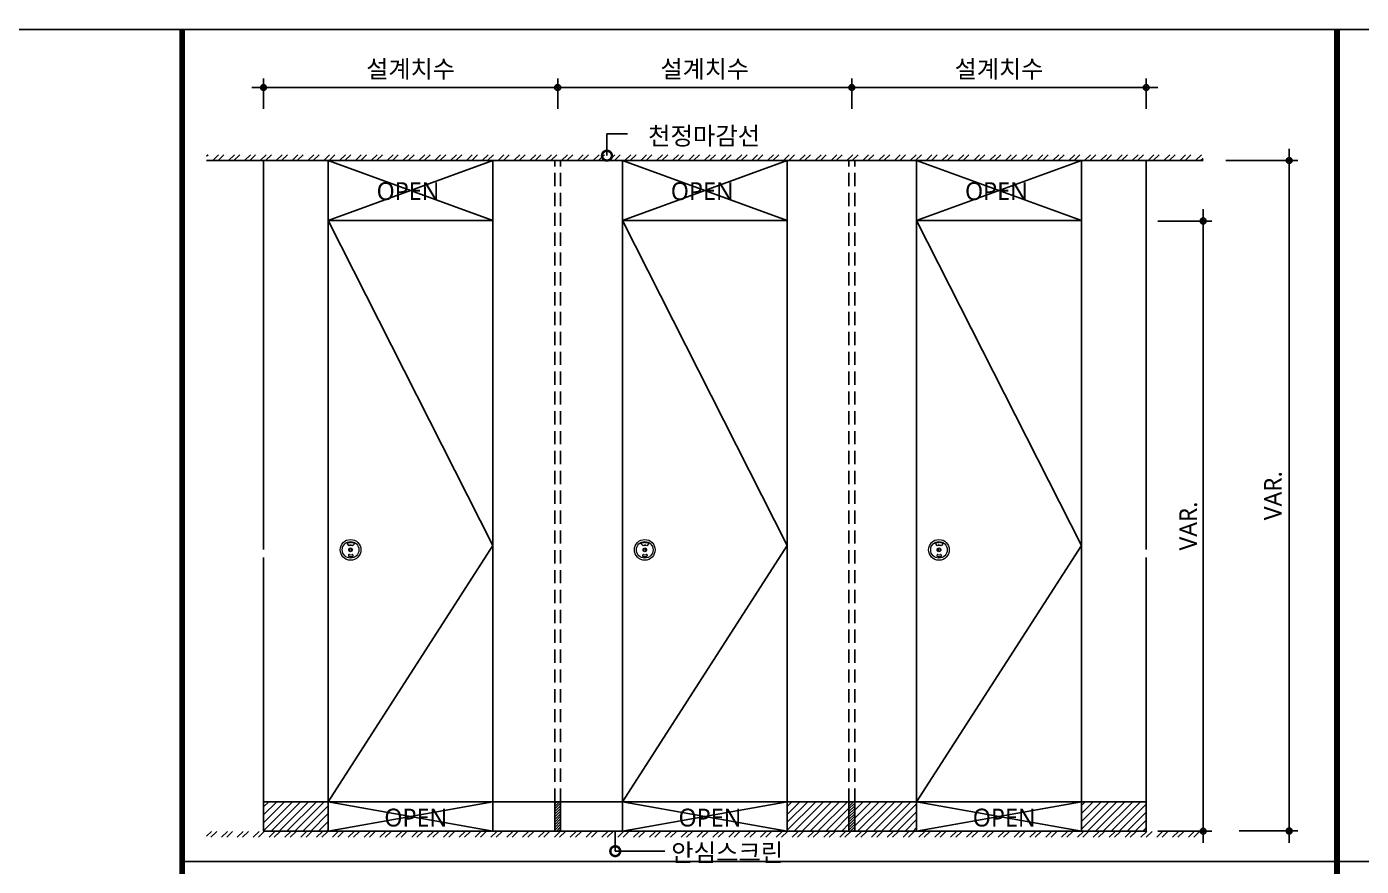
# Model space of a CAD drawing. Extents: x -255 to 8105, y -176 to 5714.
# Drawn here: x 2221 to 4489, y 4116 to 5543 of the extents above; entities that cross this region are included whole.
import ezdxf
from ezdxf.enums import TextEntityAlignment as Align

# ---------------------------------------------------------------- set-up
doc = ezdxf.new("R2010")
doc.units = 0
doc.header["$LTSCALE"] = 30
doc.linetypes.add('HIDDEN', pattern=[0.375, 0.25, -0.125])
doc.layers.get('0').update_dxf_attribs({"linetype": 'CONTINUOUS'})
doc.layers.get('DEFPOINTS').update_dxf_attribs({"linetype": 'CONTINUOUS'})
for name, color, linetype in [('DIM', 7, 'CONTINUOUS'), ('HAT', 8, 'CONTINUOUS'), ('HID', 9, 'HIDDEN'), ('문자', 3, 'CONTINUOUS'), ('부자재', 4, 'CONTINUOUS'), ('잠금쇠(회전형)', 4, 'CONTINUOUS'), ('치수', 1, 'CONTINUOUS'), ('판넬', 2, 'CONTINUOUS'), ('해치', 8, 'CONTINUOUS')]:
    doc.layers.add(name, color=color, linetype=linetype)
doc.styles.add('HDW', font='gulim.ttc')
doc.styles.add('돋움', font='malgun.ttf')
doc.dimstyles.new('10', dxfattribs={"dimscale": 10, "dimtxt": 3, "dimasz": 1, "dimexe": 1.5, "dimexo": 2, "dimgap": 1, "dimtad": 1, "dimdec": 0, "dimlunit": 6, "dimtxsty": '돋움', "dimblk": 'DIMDOT', "dimcen": -1, "dimdle": 1.5, "dimclrt": 3, "dimazin": 3, "dimtfac": 1, "dimtdec": 0, "dimtix": 1, "dimtmove": 2, "dimatfit": 3, "dimldrblk": 'DIMDOT', "dimarcsym": 0})

# ---------------------------------------------------------------- blocks, each defined once
blk = doc.blocks.new('DIMDOT')
at = {"linetype": 'Continuous'}
blk.add_line((-2, 0), (2, 0), dxfattribs=at)
for radius in [0.5, 0.25]:
    blk.add_circle((0, 0), radius, dxfattribs=at)
blk = doc.blocks.new('*D555')
at = {"layer": 'DEFPOINTS', "color": 0}
for p in [(10757.5, 5678.9), (10257.5, 5622.6), (10757.5, 5622.6)]:
    blk.add_point(p, dxfattribs=at)
at = {"layer": 'DIM', "color": 0, "lineweight": -2, "ltscale": 10}
for p, q in [((10257.5, 5642.6), (10257.5, 5693.9)), ((10757.5, 5642.6), (10757.5, 5693.9)), ((10267.5, 5678.9), (10747.5, 5678.9))]:
    blk.add_line(p, q, dxfattribs=at)
at = {"layer": 'DIM', "color": 0, "lineweight": -2, "xscale": 10, "yscale": 10, "zscale": 10, "rotation": 180}
blk.add_blockref('DIMDOT', (10257.5, 5678.9), dxfattribs=at)
at = {"layer": 'DIM', "color": 0, "lineweight": -2, "xscale": 10, "yscale": 10, "zscale": 10}
blk.add_blockref('DIMDOT', (10757.5, 5678.9), dxfattribs=at)
at = {"layer": 'DIM', "color": 3, "insert": (10507.5, 5708.6), "char_height": 30, "attachment_point": 5, "style": '돋움'}
blk.add_mtext('설계치수', dxfattribs=at)
blk = doc.blocks.new('*D556')
at = {"layer": 'DEFPOINTS', "color": 0}
for p in [(11257.5, 5678.9), (10757.5, 5622.6), (11257.5, 5622.6)]:
    blk.add_point(p, dxfattribs=at)
at = {"layer": 'DIM', "color": 0, "lineweight": -2, "ltscale": 10}
for p, q in [((10757.5, 5642.6), (10757.5, 5693.9)), ((11257.5, 5642.6), (11257.5, 5693.9)), ((10767.5, 5678.9), (11247.5, 5678.9))]:
    blk.add_line(p, q, dxfattribs=at)
at = {"layer": 'DIM', "color": 0, "lineweight": -2, "xscale": 10, "yscale": 10, "zscale": 10, "rotation": 180}
blk.add_blockref('DIMDOT', (10757.5, 5678.9), dxfattribs=at)
at = {"layer": 'DIM', "color": 0, "lineweight": -2, "xscale": 10, "yscale": 10, "zscale": 10}
blk.add_blockref('DIMDOT', (11257.5, 5678.9), dxfattribs=at)
at = {"layer": 'DIM', "color": 3, "insert": (11007.5, 5708.6), "char_height": 30, "attachment_point": 5, "style": '돋움'}
blk.add_mtext('설계치수', dxfattribs=at)
blk = doc.blocks.new('*D557')
at = {"layer": 'DEFPOINTS', "color": 0}
for p in [(11757.5, 5678.9), (11257.5, 5622.6), (11757.5, 5622.6)]:
    blk.add_point(p, dxfattribs=at)
at = {"layer": 'DIM', "color": 0, "lineweight": -2, "ltscale": 10}
for p, q in [((11257.5, 5642.6), (11257.5, 5693.9)), ((11757.5, 5642.6), (11757.5, 5693.9)), ((11267.5, 5678.9), (11747.5, 5678.9))]:
    blk.add_line(p, q, dxfattribs=at)
at = {"layer": 'DIM', "color": 0, "lineweight": -2, "xscale": 10, "yscale": 10, "zscale": 10, "rotation": 180}
blk.add_blockref('DIMDOT', (11257.5, 5678.9), dxfattribs=at)
at = {"layer": 'DIM', "color": 0, "lineweight": -2, "xscale": 10, "yscale": 10, "zscale": 10}
blk.add_blockref('DIMDOT', (11757.5, 5678.9), dxfattribs=at)
at = {"layer": 'DIM', "color": 3, "insert": (11507.5, 5708.6), "char_height": 30, "attachment_point": 5, "style": '돋움'}
blk.add_mtext('설계치수', dxfattribs=at)
blk = doc.blocks.new('*D558')
at = {"layer": 'DEFPOINTS', "color": 0}
for p in [(11757.5, 5451.8), (11757.5, 4414.7), (11854.4, 4414.7)]:
    blk.add_point(p, dxfattribs=at)
at = {"layer": 'DIM', "color": 0, "lineweight": -2, "ltscale": 10}
for p, q in [((11777.5, 5451.8), (11869.4, 5451.8)), ((11854.4, 5441.8), (11854.4, 4424.7)), ((11777.5, 4414.7), (11869.4, 4414.7))]:
    blk.add_line(p, q, dxfattribs=at)
at = {"layer": 'DIM', "color": 0, "lineweight": -2, "xscale": 10, "yscale": 10, "zscale": 10}
for p, rotation in [((11854.4, 5451.8), 90), ((11854.4, 4414.7), 270)]:
    blk.add_blockref('DIMDOT', p, dxfattribs=dict(at, rotation=rotation))
at = {"layer": 'DIM', "color": 3, "insert": (11829.2, 4933.3), "char_height": 30, "attachment_point": 5, "rotation": 90, "style": '돋움'}
blk.add_mtext('VAR.', dxfattribs=at)
blk = doc.blocks.new('_DOTSMALL')
at = {"color": 0, "linetype": 'ByBlock', "const_width": 0.5}
blk.add_lwpolyline([(-0.0625, 0, 1), (0.0625, 0, 1)], format="xyb", close=True, dxfattribs=at)
blk = doc.blocks.new('A$C63EC304E')
at = {"layer": '치수', "color": 1, "xscale": 2.5, "yscale": 2.5, "zscale": 2.5, "rotation": 234.3098741996962}
blk.add_blockref('_DOTSMALL', (0.31, 0.31), dxfattribs=at)
blk = doc.blocks.new('A$C2BC9653E')
at = {"layer": '치수', "xscale": 0.3333333333333333, "yscale": 0.3333333333333333, "zscale": 0.3333333333333333}
blk.add_blockref('A$C63EC304E', (0, 0), dxfattribs=at)
blk = doc.blocks.new('A$C7FC71301')
at = {"layer": '치수', "rotation": 180}
blk.add_blockref('A$C2BC9653E', (0.208, 0.208), dxfattribs=at)
blk = doc.blocks.new('A$C4A20372B')
at = {"layer": '치수'}
blk.add_blockref('A$C7FC71301', (0, 0), dxfattribs=at)
blk = doc.blocks.new('A$C566469F5')
at = {"layer": '치수'}
blk.add_blockref('A$C4A20372B', (0, 0), dxfattribs=at)
blk = doc.blocks.new('A$C7E317CD4')
at = {"layer": '해치', "xscale": 2, "yscale": 2, "zscale": 2}
blk.add_blockref('A$C566469F5', (0, 0), dxfattribs=at)
blk = doc.blocks.new('A$C601D7F27')
at = {"layer": '치수'}
blk.add_blockref('A$C7E317CD4', (0, 0), dxfattribs=at)
blk = doc.blocks.new('A$C38802C08')
at = {"layer": '치수'}
blk.add_blockref('A$C601D7F27', (0, 0), dxfattribs=at)
blk = doc.blocks.new('*D581')
at = {"layer": 'DEFPOINTS', "color": 0}
for p in [(11873.2, 5554.7), (12000.6, 5554.7), (11895.7, 4414.9)]:
    blk.add_point(p, dxfattribs=at)
at = {"layer": 'DIM', "color": 0, "lineweight": -2, "ltscale": 10}
for p, q in [((11893.2, 5554.7), (12015.6, 5554.7)), ((12000.6, 4424.9), (12000.6, 5544.7)), ((11915.7, 4414.9), (12015.6, 4414.9))]:
    blk.add_line(p, q, dxfattribs=at)
at = {"layer": 'DIM', "color": 0, "lineweight": -2, "xscale": 10, "yscale": 10, "zscale": 10}
for p, rotation in [((12000.6, 5554.7), 90), ((12000.6, 4414.9), 270)]:
    blk.add_blockref('DIMDOT', p, dxfattribs=dict(at, rotation=rotation))
at = {"layer": 'DIM', "color": 3, "insert": (11973.3, 4984.8), "char_height": 30, "attachment_point": 5, "rotation": 90, "style": '돋움'}
blk.add_mtext('VAR.', dxfattribs=at)
blk = doc.blocks.new('UNI-07', base_point=(7634, 239))
h = blk.add_hatch()
h.set_pattern_fill('ANSI31', color=3, scale=3, angle=180)
h.set_pattern_definition([(225, (7575.794, 62.999), (6.735192, -6.735192), [])])
h.paths.add_polyline_path([(10752.5, 4464.7), (10647.5, 4464.7), (10647.5, 4414.7), (10752.5, 4414.7)])
h.paths.add_polyline_path([(11252.5, 4464.7), (11147.5, 4464.7), (11147.5, 4414.7), (11252.5, 4414.7)])
h.paths.add_polyline_path([(11367.5, 4464.7), (11262.5, 4464.7), (11262.5, 4414.7), (11367.5, 4414.7)])
h.paths.add_polyline_path([(11647.5, 4464.7), (11757.5, 4464.7), (11757.5, 4414.7), (11647.5, 4414.7)])
h.paths.add_polyline_path([(10367.5, 4464.7), (10257.5, 4464.7), (10257.5, 4414.7), (10367.5, 4414.7)])
h.paths.add_polyline_path([(10752.5, 4464.7), (10647.5, 4464.7), (10647.5, 4414.7), (10752.5, 4414.7)])
h = blk.add_hatch()
h.set_pattern_fill('ANSI31', color=2, style=0)
h.set_pattern_definition([(45, (7575.7936, 62.9986), (-2.245064, 2.245064), [])])
h.paths.add_polyline_path([(10762.5, 4464.7), (10752.5, 4464.7), (10752.5, 4414.7), (10762.5, 4414.7)])
h = blk.add_hatch()
h.set_pattern_fill('ANSI31', color=2, style=0)
h.set_pattern_definition([(45, (8075.7936, 62.9986), (-2.245064, 2.245064), [])])
h.paths.add_polyline_path([(11262.5, 4464.7), (11252.5, 4464.7), (11252.5, 4414.7), (11262.5, 4414.7)])
at = {"layer": 'HAT'}
h = blk.add_hatch(dxfattribs=at)
h.set_pattern_fill('ANSI32', color=256, scale=2, style=0)
h.set_pattern_definition([(45, (-1078.576, -78.478), (-13.470384, 13.470384), []), (45, (-1069.596, -78.478), (-13.470384, 13.470384), [])])
h.paths.add_polyline_path([(10160.8, 5564.5), (11854.4, 5564.5), (11854.4, 5554.5), (10160.8, 5554.5)])
h = blk.add_hatch(dxfattribs=at)
h.set_pattern_fill('ANSI32', color=256, scale=2, style=0)
h.set_pattern_definition([(45, (-1078.576, 103.502), (-13.470384, 13.470384), []), (45, (-1069.596, 103.502), (-13.470384, 13.470384), [])])
h.paths.add_polyline_path([(10160.8, 4404.2), (11854.4, 4404.2), (11854.4, 4414.2), (10160.8, 4414.2)])
at = {"color": 2}
for p, q in [((10160.8, 5554.5), (11854.4, 5554.5)), ((10647.5, 4464.7), (10647.5, 4414.7)), ((10752.5, 4464.7), (10752.5, 4414.7)), ((11252.5, 4464.7), (11252.5, 4414.7)), ((11367.5, 4464.7), (11367.5, 4414.7))]:
    blk.add_line(p, q, dxfattribs=at)
for p, q in [((10257.5, 4893.4), (10257.5, 5554.5)), ((11757.5, 4893.4), (11757.5, 5554.5)), ((10257.5, 4879.6), (10257.5, 4414.7)), ((11757.5, 4879.6), (11757.5, 4414.7)), ((10257.5, 4414.7), (11757.5, 4414.7))]:
    blk.add_line(p, q)
at = {"color": 8}
blk.add_line((10119.3, 4362.9), (13467.1, 4362.9), dxfattribs=at)
at = {"color": 2}
for points in [[(7634.4, 5777.2), (14886.8, 5777.2), (14886.8, 238.8), (7634.4, 238.8)], [(7634.4, 5777.2), (14886.8, 5777.2), (14886.8, 238.8), (7634.4, 238.8)], [(7634.4, 5777.2), (15616.4, 5777.2), (15616.4, 238.8), (7634.4, 238.8)], [(10367.5, 4464.7), (10257.5, 4464.7), (10257.5, 4414.7), (10367.5, 4414.7)], [(10867.5, 4464.7), (10647.5, 4464.7), (10647.5, 4414.7), (10867.5, 4414.7)], [(10762.5, 4464.7), (10752.5, 4464.7), (10752.5, 4414.7), (10762.5, 4414.7)], [(11147.5, 4464.7), (11367.5, 4464.7), (11367.5, 4414.7), (11147.5, 4414.7)], [(11262.5, 4464.7), (11252.5, 4464.7), (11252.5, 4414.7), (11262.5, 4414.7)], [(11647.5, 4464.7), (11757.5, 4464.7), (11757.5, 4414.7), (11647.5, 4414.7)]]:
    blk.add_lwpolyline(points, close=True, dxfattribs=at)
at = {"color": 8, "const_width": 10}
for points in [[(10119.3, 3008), (10119.3, 5777.2)], [(12081.9, 3008), (12081.9, 5777.2)]]:
    blk.add_lwpolyline(points, dxfattribs=at)
at = {"layer": 'HID', "ltscale": 3}
for p, q in [((10752.5, 4464.7), (10752.5, 5554.5)), ((10762.5, 4464.7), (10762.5, 5554.5)), ((11252.5, 4464.7), (11252.5, 5554.5)), ((11262.5, 4464.7), (11262.5, 5554.5))]:
    blk.add_line(p, q, dxfattribs=at)
at = {"layer": 'HID'}
for p, q in [((10752.5, 5554.5), (10762.5, 5554.5)), ((11252.5, 5554.5), (11262.5, 5554.5))]:
    blk.add_line(p, q, dxfattribs=at)
at = {"layer": '부자재', "color": 3}
blk.add_line((11757.5, 5554.5), (10257.5, 5554.5), dxfattribs=at)
blk.add_line((11757.5, 5554.5), (10257.5, 5554.5), dxfattribs=at)
at = {"layer": '잠금쇠(회전형)', "linetype": 'Continuous', "lineweight": 15}
for p, q in [((10398.9, 4903.4), (10402.6, 4899.5)), ((10412.6, 4903.4), (10409, 4899.5)), ((10898.9, 4903.4), (10902.6, 4899.5)), ((10912.6, 4903.4), (10909, 4899.5)), ((11398.9, 4903.4), (11402.6, 4899.5)), ((11412.6, 4903.4), (11409, 4899.5)), ((10402.2, 4884.2), (10401.8, 4883.1)), ((10404.1, 4895.7), (10404.1, 4890)), ((10406.8, 4895.7), (10406.8, 4889.9)), ((10409.4, 4884.2), (10409.8, 4883.1)), ((10902.2, 4884.2), (10901.8, 4883.1)), ((10904.1, 4895.7), (10904.1, 4890)), ((10906.8, 4895.7), (10906.8, 4889.9)), ((10909.4, 4884.2), (10909.8, 4883.1)), ((11402.2, 4884.2), (11401.8, 4883.1)), ((11404.1, 4895.7), (11404.1, 4890)), ((11406.8, 4895.7), (11406.8, 4889.9)), ((11409.4, 4884.2), (11409.8, 4883.1))]:
    blk.add_line(p, q, dxfattribs=at)
for centre, radius in [((10405.5, 4892.8), 17.6), ((10405.5, 4892.8), 14.1), ((10905.5, 4892.8), 17.6), ((10905.5, 4892.8), 14.1), ((11405.5, 4892.8), 17.6), ((11405.5, 4892.8), 14.1), ((10405.5, 4892.8), 3.21), ((10905.5, 4892.8), 3.21), ((11405.5, 4892.8), 3.21)]:
    blk.add_circle(centre, radius, dxfattribs=at)
for centre, radius, start, end in [((10405.8, 4891.1), 14.1, 61.0478, 118.9522), ((10405.8, 4893.5), 6.81, 61.8696, 118.1304), ((10905.8, 4891.1), 14.1, 61.0478, 118.9522), ((10905.8, 4893.5), 6.81, 61.8696, 118.1304), ((11405.8, 4891.1), 14.1, 61.0478, 118.9522), ((11405.8, 4893.5), 6.81, 61.8696, 118.1304), ((10402.7, 4882.8), 0.98, 160.8571, 255.4685), ((10403.1, 4883.9), 0.98, 72.2332, 160.8571), ((10405.8, 4894.6), 13.2, 255.4685, 284.5315), ((10405.8, 4892.2), 7.75, 252.2332, 287.7668), ((10408.4, 4883.9), 0.98, 19.1429, 107.7668), ((10408.8, 4882.8), 0.98, 284.5315, 19.1429), ((10902.7, 4882.8), 0.98, 160.8571, 255.4685), ((10903.1, 4883.9), 0.98, 72.2332, 160.8571), ((10905.8, 4894.6), 13.2, 255.4685, 284.5315), ((10905.8, 4892.2), 7.75, 252.2332, 287.7668), ((10908.4, 4883.9), 0.98, 19.1429, 107.7668), ((10908.8, 4882.8), 0.98, 284.5315, 19.1429), ((11402.7, 4882.8), 0.98, 160.8571, 255.4685), ((11403.1, 4883.9), 0.98, 72.2332, 160.8571), ((11405.8, 4894.6), 13.2, 255.4685, 284.5315), ((11405.8, 4892.2), 7.75, 252.2332, 287.7668), ((11408.4, 4883.9), 0.98, 19.1429, 107.7668), ((11408.8, 4882.8), 0.98, 284.5315, 19.1429)]:
    blk.add_arc(centre, radius, start, end, dxfattribs=at)
at = {"layer": '치수'}
for p, q in [((10841.2, 5563.1), (10841.2, 5600.2)), ((10841.2, 5600.2), (10876.3, 5600.2)), ((10367.5, 5554.5), (10647.5, 5452.5)), ((10647.5, 5554.5), (10367.5, 5452.5)), ((10867.5, 5554.5), (11147.5, 5452.5)), ((11147.5, 5554.5), (10867.5, 5452.5)), ((11647.5, 5554.5), (11367.5, 5452.5)), ((11367.5, 5554.5), (11647.5, 5452.5)), ((10647.5, 4900.1), (10367.5, 5452.5)), ((11147.5, 4900.1), (10867.5, 5452.5)), ((11647.5, 4900.1), (11367.5, 5452.5)), ((10647.5, 4900.1), (10367.5, 4464.7)), ((11147.5, 4900.1), (10867.5, 4464.7)), ((11647.5, 4900.1), (11367.5, 4464.7)), ((10367.5, 4464.7), (10647.5, 4414.7)), ((10647.5, 4464.7), (10367.5, 4414.7)), ((10867.5, 4464.7), (11147.5, 4414.7)), ((11147.5, 4464.7), (10867.5, 4414.7)), ((11367.5, 4464.7), (11647.5, 4414.7)), ((11647.5, 4464.7), (11367.5, 4414.7)), ((10855.4, 4414.7), (10855.4, 4380.5)), ((10939.5, 4380.5), (10855.4, 4380.5))]:
    blk.add_line(p, q, dxfattribs=at)
at = {"layer": '판넬'}
for p, q in [((10367.5, 5554.5), (10367.5, 4464.7)), ((10647.5, 5554.5), (10647.5, 4507.8)), ((10867.5, 5554.5), (10867.5, 4464.7)), ((11147.5, 5554.5), (11147.5, 4507.8)), ((11367.5, 5554.5), (11367.5, 4464.7)), ((11647.5, 5554.5), (11647.5, 4507.8)), ((10647.5, 5452.5), (10367.5, 5452.5)), ((11147.5, 5452.5), (10867.5, 5452.5)), ((11647.5, 5452.5), (11367.5, 5452.5)), ((11147.5, 5329.7), (11147.5, 5317.3)), ((11647.5, 5329.7), (11647.5, 5317.3)), ((10647.5, 4507.8), (10647.5, 4464.7)), ((11147.5, 4507.8), (11147.5, 4464.7)), ((11647.5, 4507.8), (11647.5, 4464.7)), ((10647.5, 4464.7), (10367.5, 4464.7)), ((11147.5, 4464.7), (10867.5, 4464.7)), ((11647.5, 4464.7), (11367.5, 4464.7))]:
    blk.add_line(p, q, dxfattribs=at)
at = {"layer": '판넬', "color": 3}
for p, q in [((10367.5, 4464.7), (10257.5, 4464.7)), ((10867.5, 4464.7), (10647.5, 4464.7)), ((10867.5, 4464.7), (10767.5, 4464.7)), ((11367.5, 4464.7), (11147.5, 4464.7)), ((11757.5, 4464.7), (11647.5, 4464.7))]:
    blk.add_line(p, q, dxfattribs=at)
at = {"layer": '판넬', "color": 4}
blk.add_line((11367.5, 4464.7), (11267.5, 4464.7), dxfattribs=at)
at = {"layer": '해치', "xscale": -20, "yscale": 20, "zscale": 20, "rotation": 180}
blk.add_blockref('A$C38802C08', (10837, 5567.1), dxfattribs=at)
at = {"layer": '해치', "xscale": -20, "yscale": 20, "zscale": 20}
blk.add_blockref('A$C38802C08', (10859.5, 4376.4), dxfattribs=at)
at = {"layer": '문자', "style": '돋움'}
for s, p in [('천정마감선', (11006.4, 5596.8)), ('OPEN', (10503.1, 5502.6)), ('OPEN', (11003.1, 5502.6)), ('OPEN', (11503.1, 5502.6)), ('OPEN', (10516.3, 4437.7)), ('OPEN', (11016.3, 4437.7)), ('OPEN', (11516.3, 4437.7)), ('안심스크린', (11045.6, 4378.8))]:
    blk.add_text(s, height=30.34, dxfattribs=at).set_placement(p, align=Align.MIDDLE)
at = {"layer": '잠금쇠(회전형)', "linetype": 'Continuous', "lineweight": 15, "style": 'HDW', "width": 0.659278}
for p, p2 in [((10402.6, 4901.4), (10408.8, 4901.4)), ((10902.6, 4901.4), (10908.8, 4901.4)), ((11402.6, 4901.4), (11408.8, 4901.4))]:
    blk.add_text('사용중', height=2.3, dxfattribs=at).set_placement(p, p2, align=Align.FIT)
at = {"layer": 'DIM', "ltscale": 10}
for base, p1, p2, picture, middle in [((10757.5, 5678.9), (10257.5, 5622.6), (10757.5, 5622.6), '*D555', (10507.5, 5708.6)), ((11257.5, 5678.9), (10757.5, 5622.6), (11257.5, 5622.6), '*D556', (11007.5, 5708.6)), ((11757.5, 5678.9), (11257.5, 5622.6), (11757.5, 5622.6), '*D557', (11507.5, 5708.6))]:
    dim = blk.add_linear_dim(base=base, p1=p1, p2=p2, text='설계치수', dimstyle='10', override={"dimtxsty": '돋움'}, dxfattribs=at)
    dim.commit()
    dim.dimension.update_dxf_attribs({"geometry": picture, "text_midpoint": middle})
dim = blk.add_linear_dim(base=(12000.6, 5554.7), p1=(11895.7, 4414.9), p2=(11873.2, 5554.7), angle=90, text='VAR.', dimstyle='10', dxfattribs=at)
dim.commit()
dim.dimension.update_dxf_attribs({"geometry": '*D581', "text_midpoint": (11973.3, 4984.8), "dimtype": 160})
dim = blk.add_linear_dim(base=(11854.4, 4414.7), p1=(11757.5, 5451.8), p2=(11757.5, 4414.7), angle=90, text='VAR.', dimstyle='10', override={"dimtxt": 3, "dimtxsty": '돋움'}, dxfattribs=at)
dim.commit()
dim.dimension.update_dxf_attribs({"geometry": '*D558', "text_midpoint": (11829.2, 4933.3)})

msp = doc.modelspace()

# ---------------------------------------------------------------- block references
msp.add_blockref('UNI-07', (0, 0))

doc.saveas('drawing.dxf')
